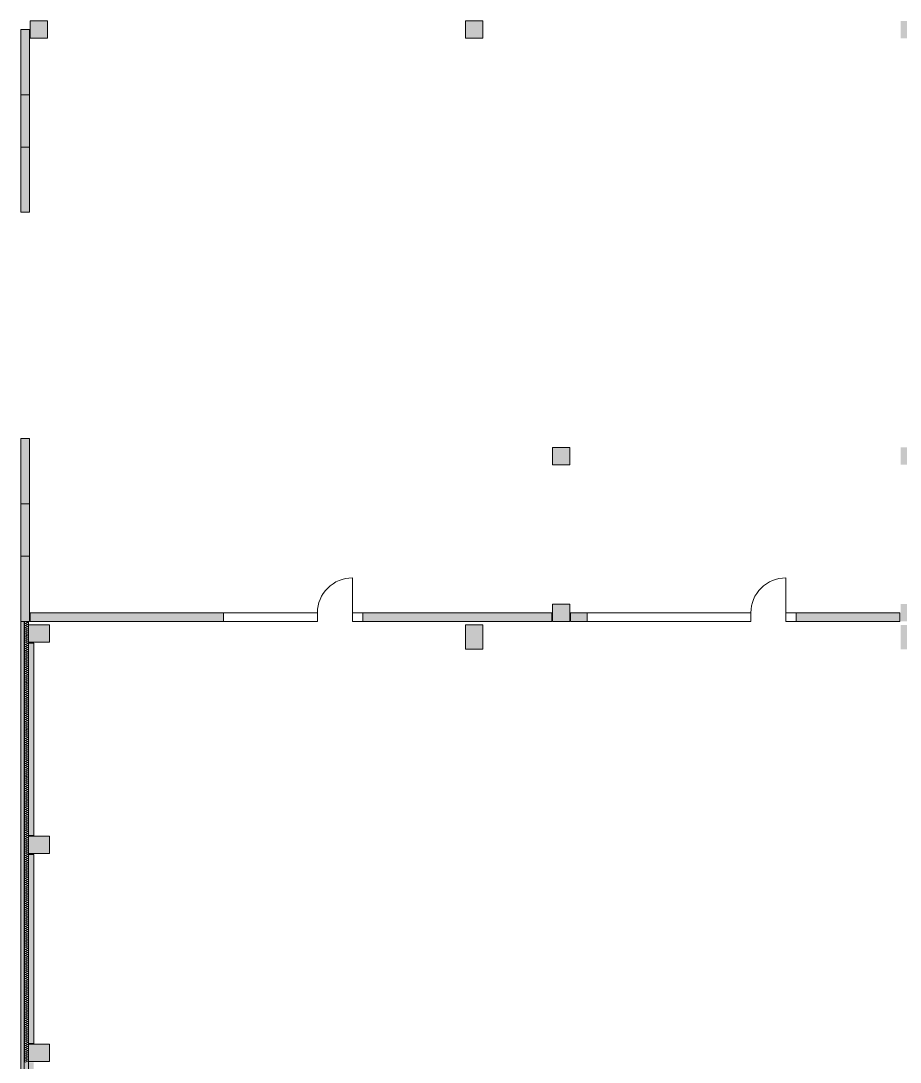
# Model space of a CAD drawing. Header units: inches. Extents: x -139469 to 69789, y -72919 to 35471.
# Drawn here: x -139469 to -114209, y 5561 to 35471 of the extents above; entities that cross this region are included whole.
import ezdxf

# ---------------------------------------------------------------- set-up
doc = ezdxf.new("R2010")
doc.units = ezdxf.units.IN
doc.header["$LTSCALE"] = 525
doc.header["$MEASUREMENT"] = 0
doc.linetypes.add('AUSGEZOGEN', pattern=[0])
doc.linetypes.add('Volllinie', pattern=[0])
doc.layers.add('Grundebene', color=7, linetype='Continuous')

msp = doc.modelspace()

# ---------------------------------------------------------------- hatches: boundary and pattern name
at = {"layer": 'Grundebene', "true_color": 0x000000, "transparency": 33554687}
h = msp.add_hatch(color=18, dxfattribs=at)
h.paths.add_polyline_path([(48801, 34971), (48301, 34971), (48301, 35471), (48801, 35471)], flags=0)
h.paths.add_polyline_path([(45801, 23221), (46301, 23221), (46301, 22721), (45801, 22721)], flags=0)
h.paths.add_polyline_path([(36301, 35471), (36301, 34971), (35801, 34971), (35801, 35471)], flags=0)
h.paths.add_polyline_path([(61301, 34971), (60801, 34971), (60801, 35471), (61301, 35471)], flags=0)
h.paths.add_polyline_path([(35801, 23221), (36301, 23221), (36301, 22721), (35801, 22721)], flags=0)
h.paths.add_polyline_path([(68571, 23171), (68171, 23171), (68171, 22771), (68571, 22771)], flags=0)
h.paths.add_polyline_path([(23801, 35471), (23801, 34971), (23301, 34971), (23301, 35471)], flags=0)
h.paths.add_polyline_path([(69121, 18071), (68721, 18071), (68721, 17671), (69121, 17671)], flags=0)
h.paths.add_polyline_path([(23301, 23221), (23801, 23221), (23801, 22721), (23301, 22721)], flags=0)
h.paths.add_polyline_path([(11301, 35471), (11301, 34971), (10801, 34971), (10801, 35471)], flags=0)
h.paths.add_polyline_path([(-1199, 35471), (-1199, 34971), (-1699, 34971), (-1699, 35471)], flags=0)
h.paths.add_polyline_path([(-13699, 35471), (-13699, 34971), (-14199, 34971), (-14199, 35471)], flags=0)
h.paths.add_polyline_path([(-26199, 35471), (-26199, 34971), (-26699, 34971), (-26699, 35471)], flags=0)
h.paths.add_polyline_path([(-38699, 35471), (-38699, 34971), (-39199, 34971), (-39199, 35471)], flags=0)
h.paths.add_polyline_path([(-51199, 35471), (-51199, 34971), (-51699, 34971), (-51699, 35471)], flags=0)
h.paths.add_polyline_path([(-63699, 35471), (-63699, 34971), (-64199, 34971), (-64199, 35471)], flags=0)
h.paths.add_polyline_path([(-76199, 35471), (-76199, 34971), (-76699, 34971), (-76699, 35471)], flags=0)
h.paths.add_polyline_path([(-88699, 35471), (-88699, 34971), (-89199, 34971), (-89199, 35471)], flags=0)
h.paths.add_polyline_path([(-101199, 35471), (-101199, 34971), (-101699, 34971), (-101699, 35471)], flags=0)
h.paths.add_polyline_path([(-101699, 23221), (-101199, 23221), (-101199, 22721), (-101699, 22721)], flags=0)
h.paths.add_polyline_path([(-113699, 35471), (-113699, 34971), (-114199, 34971), (-114199, 35471)], flags=0)
h.paths.add_polyline_path([(-114199, 23221), (-113699, 23221), (-113699, 22721), (-114199, 22721)], flags=0)
h.paths.add_polyline_path([(-124199, 23221), (-123699, 23221), (-123699, 22721), (-124199, 22721)], flags=0)
h.paths.add_polyline_path([(-126199, 35471), (-126199, 34971), (-126699, 34971), (-126699, 35471)], flags=0)
h.paths.add_polyline_path([(-138699, 35471), (-138699, 34971), (-139199, 34971), (-139199, 35471)], flags=0)
for points in [[(-139219, 33346), (-139219, 35221), (-139469, 35221), (-139469, 33346)], [(-139469, 33346), (-139469, 31846), (-139219, 31846), (-139219, 33346)], [(-139219, 29971), (-139219, 31846), (-139469, 31846), (-139469, 29971)], [(-139469, 21596), (-139469, 23471), (-139219, 23471), (-139219, 21596), (-139219, 20096), (-139469, 20096)], [(-139469, 20096), (-139469, 18221), (-139249, 18221), (-139219, 18221), (-139219, 20096)], [(-133649, 18221), (-139199, 18221), (-139199, 18471), (-133649, 18471)], [(-139469, 18221), (-139469, -42469), (-139249, -42469), (-139249, -41689), (-139249, -36229), (-139249, -36209), (-139249, -35709), (-139249, -35689), (-139249, -30259), (-139249, -30239), (-139249, -29739), (-139249, -29719), (-139249, -24289), (-139249, -24269), (-139249, -23769), (-139249, -23749), (-139249, -18319), (-139249, -18299), (-139249, -17799), (-139249, -17779), (-139249, -12349), (-139249, -12329), (-139249, -11829), (-139249, -11809), (-139249, -6379), (-139249, -6359), (-139249, -5859), (-139249, -5839), (-139249, -409), (-139249, -389), (-139249, 111), (-139249, 131), (-139249, 5561), (-139249, 5581), (-139249, 6081), (-139249, 6101), (-139249, 11531), (-139249, 11551), (-139249, 12051), (-139249, 12071), (-139249, 17601), (-139249, 18221)], [(-138649, 17621), (-139249, 17621), (-139249, 18121), (-138649, 18121)], [(-139099, -41689), (-139099, -36229), (-139249, -36229), (-139249, -36209), (-138649, -36209), (-138649, -35709), (-139249, -35709), (-139249, -35689), (-139099, -35689), (-139099, -30259), (-139249, -30259), (-139249, -30239), (-138649, -30239), (-138649, -29739), (-139249, -29739), (-139249, -29719), (-139099, -29719), (-139099, -24289), (-139249, -24289), (-139249, -24269), (-138649, -24269), (-138649, -23769), (-139249, -23769), (-139249, -23749), (-139099, -23749), (-139099, -18319), (-139249, -18319), (-139249, -18299), (-138649, -18299), (-138649, -17799), (-139249, -17799), (-139249, -17779), (-139099, -17779), (-139099, -12349), (-139249, -12349), (-139249, -12329), (-138649, -12329), (-138649, -11829), (-139249, -11829), (-139249, -11809), (-139099, -11809), (-139099, -6379), (-139249, -6379), (-139249, -6359), (-138649, -6359), (-138649, -5859), (-139249, -5859), (-139249, -5839), (-139099, -5839), (-139099, -409), (-139249, -409), (-139249, -389), (-138649, -389), (-138649, 111), (-139249, 111), (-139249, 131), (-139099, 131), (-139099, 5561), (-139249, 5561), (-139249, 5581), (-138649, 5581), (-138649, 6081), (-139249, 6081), (-139249, 6101), (-139099, 6101), (-139099, 11531), (-139249, 11531), (-139249, 12071), (-139099, 12071), (-139099, 17601), (-139249, 17601), (-139249, 12071), (-139249, 11531), (-139249, 6101), (-139249, 6081), (-139249, 5581), (-139249, 5561), (-139249, 131), (-139249, 111), (-139249, -389), (-139249, -409), (-139249, -5839), (-139249, -5859), (-139249, -6359), (-139249, -6379), (-139249, -11809), (-139249, -11829), (-139249, -12329), (-139249, -12349), (-139249, -17779), (-139249, -17799), (-139249, -18299), (-139249, -18319), (-139249, -23749), (-139249, -23769), (-139249, -24269), (-139249, -24289), (-139249, -29719), (-139249, -29739), (-139249, -30239), (-139249, -30259), (-139249, -35689), (-139249, -35709), (-139249, -36209), (-139249, -36229), (-139249, -41689)], [(-138649, 11551), (-139249, 11551), (-139249, 12051), (-138649, 12051)]]:
    msp.add_hatch(color=18, dxfattribs=at).paths.add_polyline_path(points, flags=0)
h = msp.add_hatch(color=18, dxfattribs=at)
h.paths.add_polyline_path([(-124199, 18721), (-123699, 18721), (-123699, 18221), (-124199, 18221)], flags=0)
h.paths.add_polyline_path([(-123679, 18471), (-123199, 18471), (-123199, 18221), (-123679, 18221)], flags=0)
h.paths.add_polyline_path([(-124219, 18471), (-124219, 18221), (-129649, 18221), (-129649, 18471)], flags=0)
h.paths.add_polyline_path([(-117199, 18471), (-114219, 18471), (-114219, 18221), (-117199, 18221)], flags=0)
h.paths.add_polyline_path([(-114199, 18721), (-113699, 18721), (-113699, 18221), (-114199, 18221)], flags=0)
h.paths.add_polyline_path([(-113679, 18221), (-113679, 18471), (-110699, 18471), (-110699, 18221)], flags=0)
h = msp.add_hatch(color=18, dxfattribs=at)
h.paths.add_polyline_path([(-126199, 18121), (-126199, 17421), (-126699, 17421), (-126699, 18121)], flags=0)
h.paths.add_polyline_path([(-113699, 17421), (-114199, 17421), (-114199, 18121), (-113699, 18121)], flags=0)
h.paths.add_polyline_path([(-101199, 17421), (-101699, 17421), (-101699, 18121), (-101199, 18121)], flags=0)
h.paths.add_polyline_path([(-88699, 17421), (-89199, 17421), (-89199, 18121), (-88699, 18121)], flags=0)
h.paths.add_polyline_path([(-76199, 17421), (-76699, 17421), (-76699, 18121), (-76199, 18121)], flags=0)
h.paths.add_polyline_path([(-63699, 17421), (-64199, 17421), (-64199, 18121), (-63699, 18121)], flags=0)
h.paths.add_polyline_path([(-51199, 17421), (-51699, 17421), (-51699, 18121), (-51199, 18121)], flags=0)
h.paths.add_polyline_path([(-38699, 17421), (-39199, 17421), (-39199, 18121), (-38699, 18121)], flags=0)
h.paths.add_polyline_path([(-26199, 17421), (-26699, 17421), (-26699, 18121), (-26199, 18121)], flags=0)
h.paths.add_polyline_path([(-13699, 17421), (-14199, 17421), (-14199, 18121), (-13699, 18121)], flags=0)

# ---------------------------------------------------------------- linework, layer by layer
at = {"layer": 'Grundebene', "color": 18, "linetype": 'AUSGEZOGEN', "lineweight": 13, "true_color": 0x000000}
for p, q in [((-139199, 35471), (-138699, 35471)), ((-139199, 34971), (-139199, 35471)), ((-138699, 35471), (-138699, 34971)), ((-126699, 35471), (-126199, 35471)), ((-126699, 34971), (-126699, 35471)), ((-126199, 35471), (-126199, 34971)), ((-139219, 35221), (-139469, 35221)), ((-139469, 35221), (-139469, 33346)), ((-139219, 33346), (-139219, 35221)), ((-138699, 34971), (-139199, 34971)), ((-126199, 34971), (-126699, 34971)), ((-139219, 33346), (-139469, 33346)), ((-139469, 33346), (-139469, 31846)), ((-139219, 33346), (-139219, 31846)), ((-139219, 31846), (-139469, 31846)), ((-139469, 31846), (-139469, 29971)), ((-139219, 29971), (-139219, 31846)), ((-139469, 29971), (-139219, 29971)), ((-139219, 23471), (-139469, 23471)), ((-139469, 23471), (-139469, 21596)), ((-139219, 21596), (-139219, 23471)), ((-124199, 23221), (-123699, 23221)), ((-124199, 22721), (-124199, 23221)), ((-123699, 23221), (-123699, 22721)), ((-123699, 22721), (-124199, 22721)), ((-139219, 21596), (-139469, 21596)), ((-139469, 21596), (-139469, 20096)), ((-139219, 21596), (-139219, 20096)), ((-139219, 20096), (-139469, 20096)), ((-139469, 20096), (-139469, 18221)), ((-139219, 18221), (-139219, 20096)), ((-129945, 18471), (-129945, 19471)), ((-117495, 18471), (-117495, 19471)), ((-124199, 18721), (-123699, 18721)), ((-124199, 18221), (-124199, 18721)), ((-123699, 18721), (-123699, 18221)), ((-139199, 18221), (-139199, 18471)), ((-139199, 18471), (-133649, 18471)), ((-133649, 18471), (-133649, 18221)), ((-133649, 18471), (-130949, 18471)), ((-129945, 18471), (-129649, 18471)), ((-129649, 18471), (-129649, 18221)), ((-129649, 18471), (-124219, 18471)), ((-124219, 18471), (-124219, 18221)), ((-123679, 18471), (-123199, 18471)), ((-123679, 18221), (-123679, 18471)), ((-123199, 18471), (-123199, 18221)), ((-123199, 18471), (-118499, 18471)), ((-117495, 18471), (-117199, 18471)), ((-117199, 18471), (-114219, 18471)), ((-117199, 18221), (-117199, 18471)), ((-114219, 18471), (-114219, 18221)), ((-139469, 18221), (-139219, 18221)), ((-139249, 18221), (-139469, 18221)), ((-139469, 18221), (-139469, -25084)), ((-139369, 18221), (-139369, -25084)), ((-139279, 18192), (-139339, 18221)), ((-139339, 18162), (-139279, 18191)), ((-139279, 18132), (-139339, 18161)), ((-139339, 18102), (-139279, 18131)), ((-139279, 18072), (-139339, 18101)), ((-139339, 18042), (-139279, 18071)), ((-139279, 18012), (-139339, 18041)), ((-139339, 17982), (-139279, 18011)), ((-139279, 17952), (-139339, 17981)), ((-139339, 17922), (-139279, 17951)), ((-139249, -25084), (-139249, 18221)), ((-139249, 18121), (-138649, 18121)), ((-139249, 17621), (-139249, 18121)), ((-133649, 18221), (-139199, 18221)), ((-138649, 18121), (-138649, 17621)), ((-133649, 18221), (-130949, 18221)), ((-129945, 18221), (-129649, 18221)), ((-124219, 18221), (-129649, 18221)), ((-126699, 18121), (-126199, 18121)), ((-126699, 17421), (-126699, 18121)), ((-126199, 18121), (-126199, 17421)), ((-123699, 18221), (-124199, 18221)), ((-123199, 18221), (-123679, 18221)), ((-123199, 18221), (-118499, 18221)), ((-117495, 18221), (-117199, 18221)), ((-114219, 18221), (-117199, 18221)), ((-139279, 17892), (-139339, 17921)), ((-139339, 17862), (-139279, 17891)), ((-139279, 17832), (-139339, 17861)), ((-139339, 17802), (-139279, 17831)), ((-139279, 17772), (-139339, 17801)), ((-139339, 17742), (-139279, 17771)), ((-139279, 17712), (-139339, 17741)), ((-139339, 17682), (-139279, 17711)), ((-139279, 17652), (-139339, 17681)), ((-139339, 17622), (-139279, 17651)), ((-139279, 17592), (-139339, 17621)), ((-139339, 17562), (-139279, 17591)), ((-139279, 17532), (-139339, 17561)), ((-139339, 17502), (-139279, 17531)), ((-139279, 17472), (-139339, 17501)), ((-139339, 17442), (-139279, 17471)), ((-139279, 17412), (-139339, 17441)), ((-139339, 17382), (-139279, 17411)), ((-139279, 17352), (-139339, 17381)), ((-139339, 17322), (-139279, 17351)), ((-138649, 17621), (-139249, 17621)), ((-139249, 17601), (-139099, 17601)), ((-139249, 12071), (-139249, 17601)), ((-139099, 17601), (-139099, 12071)), ((-126199, 17421), (-126699, 17421)), ((-139279, 17292), (-139339, 17321)), ((-139339, 17262), (-139279, 17291)), ((-139279, 17232), (-139339, 17261)), ((-139339, 17202), (-139279, 17231)), ((-139279, 17172), (-139339, 17201)), ((-139339, 17142), (-139279, 17171)), ((-139279, 17112), (-139339, 17141)), ((-139339, 17082), (-139279, 17111)), ((-139279, 17052), (-139339, 17081)), ((-139339, 17022), (-139279, 17051)), ((-139279, 16992), (-139339, 17021)), ((-139339, 16962), (-139279, 16991)), ((-139279, 16932), (-139339, 16961)), ((-139339, 16902), (-139279, 16931)), ((-139279, 16872), (-139339, 16901)), ((-139339, 16842), (-139279, 16871)), ((-139279, 16812), (-139339, 16841)), ((-139339, 16782), (-139279, 16811)), ((-139279, 16752), (-139339, 16781)), ((-139339, 16722), (-139279, 16751)), ((-139279, 16692), (-139339, 16721)), ((-139339, 16662), (-139279, 16691)), ((-139279, 16632), (-139339, 16661)), ((-139339, 16602), (-139279, 16631)), ((-139279, 16572), (-139339, 16601)), ((-139339, 16542), (-139279, 16571)), ((-139279, 16512), (-139339, 16541)), ((-139339, 16482), (-139279, 16511)), ((-139279, 16452), (-139339, 16481)), ((-139339, 16422), (-139279, 16451)), ((-139279, 16392), (-139339, 16421)), ((-139339, 16362), (-139279, 16391)), ((-139279, 16332), (-139339, 16361)), ((-139339, 16302), (-139279, 16331)), ((-139279, 16272), (-139339, 16301)), ((-139339, 16242), (-139279, 16271)), ((-139279, 16212), (-139339, 16241)), ((-139339, 16182), (-139279, 16211)), ((-139279, 16152), (-139339, 16181)), ((-139339, 16122), (-139279, 16151)), ((-139279, 16092), (-139339, 16121)), ((-139339, 16062), (-139279, 16091)), ((-139279, 16032), (-139339, 16061)), ((-139339, 16002), (-139279, 16031)), ((-139279, 15972), (-139339, 16001)), ((-139339, 15942), (-139279, 15971)), ((-139279, 15912), (-139339, 15941)), ((-139339, 15882), (-139279, 15911)), ((-139279, 15852), (-139339, 15881)), ((-139339, 15822), (-139279, 15851)), ((-139279, 15792), (-139339, 15821)), ((-139339, 15762), (-139279, 15791)), ((-139279, 15732), (-139339, 15761)), ((-139339, 15702), (-139279, 15731)), ((-139279, 15672), (-139339, 15701)), ((-139339, 15642), (-139279, 15671)), ((-139279, 15612), (-139339, 15641)), ((-139339, 15582), (-139279, 15611)), ((-139279, 15552), (-139339, 15581)), ((-139339, 15522), (-139279, 15551)), ((-139279, 15492), (-139339, 15521)), ((-139339, 15462), (-139279, 15491)), ((-139279, 15432), (-139339, 15461)), ((-139339, 15402), (-139279, 15431)), ((-139279, 15372), (-139339, 15401)), ((-139339, 15342), (-139279, 15371)), ((-139279, 15312), (-139339, 15341)), ((-139339, 15282), (-139279, 15311)), ((-139279, 15252), (-139339, 15281)), ((-139339, 15222), (-139279, 15251)), ((-139279, 15192), (-139339, 15221)), ((-139339, 15162), (-139279, 15191)), ((-139279, 15132), (-139339, 15161)), ((-139339, 15102), (-139279, 15131)), ((-139279, 15072), (-139339, 15101)), ((-139339, 15042), (-139279, 15071)), ((-139279, 15012), (-139339, 15041)), ((-139339, 14982), (-139279, 15011)), ((-139279, 14952), (-139339, 14981)), ((-139339, 14922), (-139279, 14951)), ((-139279, 14892), (-139339, 14921)), ((-139339, 14862), (-139279, 14891)), ((-139279, 14832), (-139339, 14861)), ((-139339, 14802), (-139279, 14831)), ((-139279, 14772), (-139339, 14801)), ((-139339, 14742), (-139279, 14771)), ((-139279, 14712), (-139339, 14741)), ((-139339, 14682), (-139279, 14711)), ((-139279, 14652), (-139339, 14681)), ((-139339, 14622), (-139279, 14651)), ((-139279, 14592), (-139339, 14621)), ((-139339, 14562), (-139279, 14591)), ((-139279, 14532), (-139339, 14561)), ((-139339, 14502), (-139279, 14531)), ((-139279, 14472), (-139339, 14501)), ((-139339, 14442), (-139279, 14471)), ((-139279, 14412), (-139339, 14441)), ((-139339, 14382), (-139279, 14411)), ((-139279, 14352), (-139339, 14381)), ((-139339, 14322), (-139279, 14351)), ((-139279, 14292), (-139339, 14321)), ((-139339, 14262), (-139279, 14291)), ((-139279, 14232), (-139339, 14261)), ((-139339, 14202), (-139279, 14231)), ((-139279, 14172), (-139339, 14201)), ((-139339, 14142), (-139279, 14171)), ((-139279, 14112), (-139339, 14141)), ((-139339, 14082), (-139279, 14111)), ((-139279, 14052), (-139339, 14081)), ((-139339, 14022), (-139279, 14051)), ((-139279, 13992), (-139339, 14021)), ((-139339, 13962), (-139279, 13991)), ((-139279, 13932), (-139339, 13961)), ((-139339, 13902), (-139279, 13931)), ((-139279, 13872), (-139339, 13901)), ((-139339, 13842), (-139279, 13871)), ((-139279, 13812), (-139339, 13841)), ((-139339, 13782), (-139279, 13811)), ((-139279, 13752), (-139339, 13781)), ((-139339, 13722), (-139279, 13751)), ((-139279, 13692), (-139339, 13721)), ((-139339, 13662), (-139279, 13691)), ((-139279, 13632), (-139339, 13661)), ((-139339, 13602), (-139279, 13631)), ((-139279, 13572), (-139339, 13601)), ((-139339, 13542), (-139279, 13571)), ((-139279, 13512), (-139339, 13541)), ((-139339, 13482), (-139279, 13511)), ((-139279, 13452), (-139339, 13481)), ((-139339, 13422), (-139279, 13451)), ((-139279, 13392), (-139339, 13421)), ((-139339, 13362), (-139279, 13391)), ((-139279, 13332), (-139339, 13361)), ((-139339, 13302), (-139279, 13331)), ((-139279, 13272), (-139339, 13301)), ((-139339, 13242), (-139279, 13271)), ((-139279, 13212), (-139339, 13241)), ((-139339, 13182), (-139279, 13211)), ((-139279, 13152), (-139339, 13181)), ((-139339, 13122), (-139279, 13151)), ((-139279, 13092), (-139339, 13121)), ((-139339, 13062), (-139279, 13091)), ((-139279, 13032), (-139339, 13061)), ((-139339, 13002), (-139279, 13031)), ((-139279, 12972), (-139339, 13001)), ((-139339, 12942), (-139279, 12971)), ((-139279, 12912), (-139339, 12941)), ((-139339, 12882), (-139279, 12911)), ((-139279, 12852), (-139339, 12881)), ((-139339, 12822), (-139279, 12851)), ((-139279, 12792), (-139339, 12821)), ((-139339, 12762), (-139279, 12791)), ((-139279, 12732), (-139339, 12761)), ((-139339, 12702), (-139279, 12731)), ((-139279, 12672), (-139339, 12701)), ((-139339, 12642), (-139279, 12671)), ((-139279, 12612), (-139339, 12641)), ((-139339, 12582), (-139279, 12611)), ((-139279, 12552), (-139339, 12581)), ((-139339, 12522), (-139279, 12551)), ((-139279, 12492), (-139339, 12521)), ((-139339, 12462), (-139279, 12491)), ((-139279, 12432), (-139339, 12461)), ((-139339, 12402), (-139279, 12431)), ((-139279, 12372), (-139339, 12401)), ((-139339, 12342), (-139279, 12371)), ((-139279, 12312), (-139339, 12341)), ((-139339, 12282), (-139279, 12311)), ((-139279, 12252), (-139339, 12281)), ((-139339, 12222), (-139279, 12251)), ((-139279, 12192), (-139339, 12221)), ((-139339, 12162), (-139279, 12191)), ((-139279, 12132), (-139339, 12161)), ((-139339, 12102), (-139279, 12131)), ((-139279, 12072), (-139339, 12101)), ((-139339, 12042), (-139279, 12071)), ((-139279, 12012), (-139339, 12041)), ((-139339, 11982), (-139279, 12011)), ((-139279, 11952), (-139339, 11981)), ((-139099, 12071), (-139249, 12071)), ((-139249, 12051), (-138649, 12051)), ((-139249, 11551), (-139249, 12051)), ((-138649, 12051), (-138649, 11551)), ((-139339, 11922), (-139279, 11951)), ((-139279, 11892), (-139339, 11921)), ((-139339, 11862), (-139279, 11891)), ((-139279, 11832), (-139339, 11861)), ((-139339, 11802), (-139279, 11831)), ((-139279, 11772), (-139339, 11801)), ((-139339, 11742), (-139279, 11771)), ((-139279, 11712), (-139339, 11741)), ((-139339, 11682), (-139279, 11711)), ((-139279, 11652), (-139339, 11681)), ((-139339, 11622), (-139279, 11651)), ((-139279, 11592), (-139339, 11621)), ((-139339, 11562), (-139279, 11591)), ((-139279, 11532), (-139339, 11561)), ((-139339, 11502), (-139279, 11531)), ((-139279, 11472), (-139339, 11501)), ((-139339, 11442), (-139279, 11471)), ((-139279, 11412), (-139339, 11441)), ((-139339, 11382), (-139279, 11411)), ((-139279, 11352), (-139339, 11381)), ((-138649, 11551), (-139249, 11551)), ((-139249, 11531), (-139099, 11531)), ((-139249, 6101), (-139249, 11531)), ((-139099, 11531), (-139099, 6101)), ((-139339, 11322), (-139279, 11351)), ((-139279, 11292), (-139339, 11321)), ((-139339, 11262), (-139279, 11291)), ((-139279, 11232), (-139339, 11261)), ((-139339, 11202), (-139279, 11231)), ((-139279, 11172), (-139339, 11201)), ((-139339, 11142), (-139279, 11171)), ((-139279, 11112), (-139339, 11141)), ((-139339, 11082), (-139279, 11111)), ((-139279, 11052), (-139339, 11081)), ((-139339, 11022), (-139279, 11051)), ((-139279, 10992), (-139339, 11021)), ((-139339, 10962), (-139279, 10991)), ((-139279, 10932), (-139339, 10961)), ((-139339, 10902), (-139279, 10931)), ((-139279, 10872), (-139339, 10901)), ((-139339, 10842), (-139279, 10871)), ((-139279, 10812), (-139339, 10841)), ((-139339, 10782), (-139279, 10811)), ((-139279, 10752), (-139339, 10781)), ((-139339, 10722), (-139279, 10751)), ((-139279, 10692), (-139339, 10721)), ((-139339, 10662), (-139279, 10691)), ((-139279, 10632), (-139339, 10661)), ((-139339, 10602), (-139279, 10631)), ((-139279, 10572), (-139339, 10601)), ((-139339, 10542), (-139279, 10571)), ((-139279, 10512), (-139339, 10541)), ((-139339, 10482), (-139279, 10511)), ((-139279, 10452), (-139339, 10481)), ((-139339, 10422), (-139279, 10451)), ((-139279, 10392), (-139339, 10421)), ((-139339, 10362), (-139279, 10391)), ((-139279, 10332), (-139339, 10361)), ((-139339, 10302), (-139279, 10331)), ((-139279, 10272), (-139339, 10301)), ((-139339, 10242), (-139279, 10271)), ((-139279, 10212), (-139339, 10241)), ((-139339, 10182), (-139279, 10211)), ((-139279, 10152), (-139339, 10181)), ((-139339, 10122), (-139279, 10151)), ((-139279, 10092), (-139339, 10121)), ((-139339, 10062), (-139279, 10091)), ((-139279, 10032), (-139339, 10061)), ((-139339, 10002), (-139279, 10031)), ((-139279, 9972), (-139339, 10001)), ((-139339, 9942), (-139279, 9971)), ((-139279, 9912), (-139339, 9941)), ((-139339, 9882), (-139279, 9911)), ((-139279, 9852), (-139339, 9881)), ((-139339, 9822), (-139279, 9851)), ((-139279, 9792), (-139339, 9821)), ((-139339, 9762), (-139279, 9791)), ((-139279, 9732), (-139339, 9761)), ((-139339, 9702), (-139279, 9731)), ((-139279, 9672), (-139339, 9701)), ((-139339, 9642), (-139279, 9671)), ((-139279, 9612), (-139339, 9641)), ((-139339, 9582), (-139279, 9611)), ((-139279, 9552), (-139339, 9581)), ((-139339, 9522), (-139279, 9551)), ((-139279, 9492), (-139339, 9521)), ((-139339, 9462), (-139279, 9491)), ((-139279, 9432), (-139339, 9461)), ((-139339, 9402), (-139279, 9431)), ((-139279, 9372), (-139339, 9401)), ((-139339, 9342), (-139279, 9371)), ((-139279, 9312), (-139339, 9341)), ((-139339, 9282), (-139279, 9311)), ((-139279, 9252), (-139339, 9281)), ((-139339, 9222), (-139279, 9251)), ((-139279, 9192), (-139339, 9221)), ((-139339, 9162), (-139279, 9191)), ((-139279, 9132), (-139339, 9161)), ((-139339, 9102), (-139279, 9131)), ((-139279, 9072), (-139339, 9101)), ((-139339, 9042), (-139279, 9071)), ((-139279, 9012), (-139339, 9041)), ((-139339, 8982), (-139279, 9011)), ((-139279, 8952), (-139339, 8981)), ((-139339, 8922), (-139279, 8951)), ((-139279, 8892), (-139339, 8921)), ((-139339, 8862), (-139279, 8891)), ((-139279, 8832), (-139339, 8861)), ((-139339, 8802), (-139279, 8831)), ((-139279, 8772), (-139339, 8801)), ((-139339, 8742), (-139279, 8771)), ((-139279, 8712), (-139339, 8741)), ((-139339, 8682), (-139279, 8711)), ((-139279, 8652), (-139339, 8681)), ((-139339, 8622), (-139279, 8651)), ((-139279, 8592), (-139339, 8621)), ((-139339, 8562), (-139279, 8591)), ((-139279, 8532), (-139339, 8561)), ((-139339, 8502), (-139279, 8531)), ((-139279, 8472), (-139339, 8501)), ((-139339, 8442), (-139279, 8471)), ((-139279, 8412), (-139339, 8441)), ((-139339, 8382), (-139279, 8411)), ((-139279, 8352), (-139339, 8381)), ((-139339, 8322), (-139279, 8351)), ((-139279, 8292), (-139339, 8321)), ((-139339, 8262), (-139279, 8291)), ((-139279, 8232), (-139339, 8261)), ((-139339, 8202), (-139279, 8231)), ((-139279, 8172), (-139339, 8201)), ((-139339, 8142), (-139279, 8171)), ((-139279, 8112), (-139339, 8141)), ((-139339, 8082), (-139279, 8111)), ((-139279, 8052), (-139339, 8081)), ((-139339, 8022), (-139279, 8051)), ((-139279, 7992), (-139339, 8021)), ((-139339, 7962), (-139279, 7991)), ((-139279, 7932), (-139339, 7961)), ((-139339, 7902), (-139279, 7931)), ((-139279, 7872), (-139339, 7901)), ((-139339, 7842), (-139279, 7871)), ((-139279, 7812), (-139339, 7841)), ((-139339, 7782), (-139279, 7811)), ((-139279, 7752), (-139339, 7781)), ((-139339, 7722), (-139279, 7751)), ((-139279, 7692), (-139339, 7721)), ((-139339, 7662), (-139279, 7691)), ((-139279, 7632), (-139339, 7661)), ((-139339, 7602), (-139279, 7631)), ((-139279, 7572), (-139339, 7601)), ((-139339, 7542), (-139279, 7571)), ((-139279, 7512), (-139339, 7541)), ((-139339, 7482), (-139279, 7511)), ((-139279, 7452), (-139339, 7481)), ((-139339, 7422), (-139279, 7451)), ((-139279, 7392), (-139339, 7421)), ((-139339, 7362), (-139279, 7391)), ((-139279, 7332), (-139339, 7361)), ((-139339, 7302), (-139279, 7331)), ((-139279, 7272), (-139339, 7301)), ((-139339, 7242), (-139279, 7271)), ((-139279, 7212), (-139339, 7241)), ((-139339, 7182), (-139279, 7211)), ((-139279, 7152), (-139339, 7181)), ((-139339, 7122), (-139279, 7151)), ((-139279, 7092), (-139339, 7121)), ((-139339, 7062), (-139279, 7091)), ((-139279, 7032), (-139339, 7061)), ((-139339, 7002), (-139279, 7031)), ((-139279, 6972), (-139339, 7001)), ((-139339, 6942), (-139279, 6971)), ((-139279, 6912), (-139339, 6941)), ((-139339, 6882), (-139279, 6911)), ((-139279, 6852), (-139339, 6881)), ((-139339, 6822), (-139279, 6851)), ((-139279, 6792), (-139339, 6821)), ((-139339, 6762), (-139279, 6791)), ((-139279, 6732), (-139339, 6761)), ((-139339, 6702), (-139279, 6731)), ((-139279, 6672), (-139339, 6701)), ((-139339, 6642), (-139279, 6671)), ((-139279, 6612), (-139339, 6641)), ((-139339, 6582), (-139279, 6611)), ((-139279, 6552), (-139339, 6581)), ((-139339, 6522), (-139279, 6551)), ((-139279, 6492), (-139339, 6521)), ((-139339, 6462), (-139279, 6491)), ((-139279, 6432), (-139339, 6461)), ((-139339, 6402), (-139279, 6431)), ((-139279, 6372), (-139339, 6401)), ((-139339, 6342), (-139279, 6371)), ((-139279, 6312), (-139339, 6341)), ((-139339, 6282), (-139279, 6311)), ((-139279, 6252), (-139339, 6281)), ((-139339, 6222), (-139279, 6251)), ((-139279, 6192), (-139339, 6221)), ((-139339, 6162), (-139279, 6191)), ((-139279, 6132), (-139339, 6161)), ((-139339, 6102), (-139279, 6131)), ((-139279, 6072), (-139339, 6101)), ((-139339, 6042), (-139279, 6071)), ((-139279, 6012), (-139339, 6041)), ((-139339, 5982), (-139279, 6011)), ((-139099, 6101), (-139249, 6101)), ((-139249, 6081), (-138649, 6081)), ((-139249, 5581), (-139249, 6081)), ((-138649, 6081), (-138649, 5581)), ((-139279, 5952), (-139339, 5981)), ((-139339, 5922), (-139279, 5951)), ((-139279, 5892), (-139339, 5921)), ((-139339, 5862), (-139279, 5891)), ((-139279, 5832), (-139339, 5861)), ((-139339, 5802), (-139279, 5831)), ((-139279, 5772), (-139339, 5801)), ((-139339, 5742), (-139279, 5771)), ((-139279, 5712), (-139339, 5741)), ((-139339, 5682), (-139279, 5711)), ((-139279, 5652), (-139339, 5681)), ((-139339, 5622), (-139279, 5651)), ((-139279, 5592), (-139339, 5621)), ((-139339, 5562), (-139279, 5591)), ((-138649, 5581), (-139249, 5581))]:
    msp.add_line(p, q, dxfattribs=at)
at = {"layer": 'Grundebene', "color": 18, "linetype": 'Volllinie', "lineweight": 9, "true_color": 0x000000}
for p, q in [((-130949, 18221), (-130949, 18471)), ((-129945, 18221), (-129945, 18471)), ((-118499, 18221), (-118499, 18471)), ((-117495, 18221), (-117495, 18471))]:
    msp.add_line(p, q, dxfattribs=at)
at = {"layer": 'Grundebene', "color": 18, "linetype": 'AUSGEZOGEN', "lineweight": 13, "true_color": 0x000000}
for centre, radius, start, end in [((-129949, 18471), 1000, 89.7596, 180), ((-117499, 18471), 1000, 89.7596, 180), ((-139339, 18191), 29.4, 90, 270), ((-139339, 18131), 29.4, 90, 270), ((-139339, 18071), 29.4, 90, 270), ((-139339, 18011), 29.4, 90, 270), ((-139339, 17951), 29.4, 90, 270), ((-139279, 18221), 29.4, 270, 0), ((-139279, 18161), 29.4, 360, 90), ((-139279, 18161), 29.4, 270, 0), ((-139279, 18101), 29.4, 360, 90), ((-139279, 18101), 29.4, 270, 0), ((-139279, 18041), 29.4, 360, 90), ((-139279, 18041), 29.4, 270, 0), ((-139279, 17981), 29.4, 360, 90), ((-139279, 17981), 29.4, 270, 360), ((-139279, 17921), 29.4, 360, 90), ((-139339, 17891), 29.4, 90, 270), ((-139339, 17831), 29.4, 90, 270), ((-139339, 17771), 29.4, 90, 270), ((-139339, 17711), 29.4, 90, 270), ((-139339, 17651), 29.4, 90, 270), ((-139279, 17921), 29.4, 270, 0), ((-139279, 17861), 29.4, 360, 90), ((-139279, 17861), 29.4, 270, 0), ((-139279, 17801), 29.4, 360, 90), ((-139279, 17801), 29.4, 270, 360), ((-139279, 17741), 29.4, 360, 90), ((-139279, 17741), 29.4, 270, 0), ((-139279, 17681), 29.4, 360, 90), ((-139279, 17681), 29.4, 270, 0), ((-139279, 17621), 29.4, 360, 90), ((-139339, 17591), 29.4, 90, 270), ((-139339, 17531), 29.4, 90, 270), ((-139339, 17471), 29.4, 90, 270), ((-139339, 17411), 29.4, 90, 270), ((-139339, 17351), 29.4, 90, 270), ((-139279, 17621), 29.4, 270, 0), ((-139279, 17561), 29.4, 360, 90), ((-139279, 17561), 29.4, 270, 0), ((-139279, 17501), 29.4, 360, 90), ((-139279, 17501), 29.4, 270, 360), ((-139279, 17441), 29.4, 360, 90), ((-139279, 17441), 29.4, 270, 0), ((-139279, 17381), 29.4, 360, 90), ((-139279, 17381), 29.4, 270, 0), ((-139279, 17321), 29.4, 360, 90), ((-139339, 17291), 29.4, 90, 270), ((-139339, 17231), 29.4, 90, 270), ((-139339, 17171), 29.4, 90, 270), ((-139339, 17111), 29.4, 90, 270), ((-139339, 17051), 29.4, 90, 270), ((-139279, 17321), 29.4, 270, 0), ((-139279, 17261), 29.4, 360, 90), ((-139279, 17261), 29.4, 270, 0), ((-139279, 17201), 29.4, 360, 90), ((-139279, 17201), 29.4, 270, 360), ((-139279, 17141), 29.4, 360, 90), ((-139279, 17141), 29.4, 270, 0), ((-139279, 17081), 29.4, 360, 90), ((-139279, 17081), 29.4, 270, 0), ((-139279, 17021), 29.4, 360, 90), ((-139339, 16991), 29.4, 90, 270), ((-139339, 16931), 29.4, 90, 270), ((-139339, 16871), 29.4, 90, 270), ((-139339, 16811), 29.4, 90, 270), ((-139339, 16751), 29.4, 90, 270), ((-139279, 17021), 29.4, 270, 360), ((-139279, 16961), 29.4, 360, 90), ((-139279, 16961), 29.4, 270, 0), ((-139279, 16901), 29.4, 360, 90), ((-139279, 16901), 29.4, 270, 0), ((-139279, 16841), 29.4, 360, 90), ((-139279, 16841), 29.4, 270, 0), ((-139279, 16781), 29.4, 360, 90), ((-139279, 16781), 29.4, 270, 0), ((-139279, 16721), 29.4, 360, 90), ((-139339, 16691), 29.4, 90, 270), ((-139339, 16631), 29.4, 90, 270), ((-139339, 16571), 29.4, 90, 270), ((-139339, 16511), 29.4, 90, 270), ((-139339, 16451), 29.4, 90, 270), ((-139279, 16721), 29.4, 270, 360), ((-139279, 16661), 29.4, 360, 90), ((-139279, 16661), 29.4, 270, 0), ((-139279, 16601), 29.4, 360, 90), ((-139279, 16601), 29.4, 270, 0), ((-139279, 16541), 29.4, 360, 90), ((-139279, 16541), 29.4, 270, 0), ((-139279, 16481), 29.4, 360, 90), ((-139279, 16481), 29.4, 270, 0), ((-139279, 16421), 29.4, 360, 90), ((-139339, 16391), 29.4, 90, 270), ((-139339, 16331), 29.4, 90, 270), ((-139339, 16271), 29.4, 90, 270), ((-139339, 16211), 29.4, 90, 270), ((-139339, 16151), 29.4, 90, 270), ((-139279, 16421), 29.4, 270, 0), ((-139279, 16361), 29.4, 360, 90), ((-139279, 16361), 29.4, 270, 0), ((-139279, 16301), 29.4, 360, 90), ((-139279, 16301), 29.4, 270, 0), ((-139279, 16241), 29.4, 360, 90), ((-139279, 16241), 29.4, 270, 0), ((-139279, 16181), 29.4, 360, 90), ((-139279, 16181), 29.4, 270, 0), ((-139339, 16091), 29.4, 90, 270), ((-139339, 16031), 29.4, 90, 270), ((-139339, 15971), 29.4, 90, 270), ((-139339, 15911), 29.4, 90, 270), ((-139339, 15851), 29.4, 90, 270), ((-139279, 16121), 29.4, 360, 90), ((-139279, 16121), 29.4, 270, 0), ((-139279, 16061), 29.4, 360, 90), ((-139279, 16061), 29.4, 270, 0), ((-139279, 16001), 29.4, 360, 90), ((-139279, 16001), 29.4, 270, 0), ((-139279, 15941), 29.4, 360, 90), ((-139279, 15941), 29.4, 270, 0), ((-139279, 15881), 29.4, 360, 90), ((-139279, 15881), 29.4, 270, 0), ((-139339, 15791), 29.4, 90, 270), ((-139339, 15731), 29.4, 90, 270), ((-139339, 15671), 29.4, 90, 270), ((-139339, 15611), 29.4, 90, 270), ((-139339, 15551), 29.4, 90, 270), ((-139279, 15821), 29.4, 360, 90), ((-139279, 15821), 29.4, 270, 0), ((-139279, 15761), 29.4, 360, 90), ((-139279, 15761), 29.4, 270, 0), ((-139279, 15701), 29.4, 360, 90), ((-139279, 15701), 29.4, 270, 0), ((-139279, 15641), 29.4, 360, 90), ((-139279, 15641), 29.4, 270, 0), ((-139279, 15581), 29.4, 360, 90), ((-139279, 15581), 29.4, 270, 0), ((-139339, 15491), 29.4, 90, 270), ((-139339, 15431), 29.4, 90, 270), ((-139339, 15371), 29.4, 90, 270), ((-139339, 15311), 29.4, 90, 270), ((-139339, 15251), 29.4, 90, 270), ((-139279, 15521), 29.4, 360, 90), ((-139279, 15521), 29.4, 270, 0), ((-139279, 15461), 29.4, 360, 90), ((-139279, 15461), 29.4, 270, 0), ((-139279, 15401), 29.4, 360, 90), ((-139279, 15401), 29.4, 270, 0), ((-139279, 15341), 29.4, 360, 90), ((-139279, 15341), 29.4, 270, 0), ((-139279, 15281), 29.4, 360, 90), ((-139279, 15281), 29.4, 270, 0), ((-139339, 15191), 29.4, 90, 270), ((-139339, 15131), 29.4, 90, 270), ((-139339, 15071), 29.4, 90, 270), ((-139339, 15011), 29.4, 90, 270), ((-139339, 14951), 29.4, 90, 270), ((-139279, 15221), 29.4, 360, 90), ((-139279, 15221), 29.4, 270, 0), ((-139279, 15161), 29.4, 360, 90), ((-139279, 15161), 29.4, 270, 0), ((-139279, 15101), 29.4, 360, 90), ((-139279, 15101), 29.4, 270, 0), ((-139279, 15041), 29.4, 360, 90), ((-139279, 15041), 29.4, 270, 0), ((-139279, 14981), 29.4, 360, 90), ((-139279, 14981), 29.4, 270, 0), ((-139339, 14891), 29.4, 90, 270), ((-139339, 14831), 29.4, 90, 270), ((-139339, 14771), 29.4, 90, 270), ((-139339, 14711), 29.4, 90, 270), ((-139339, 14651), 29.4, 90, 270), ((-139279, 14921), 29.4, 360, 90), ((-139279, 14921), 29.4, 270, 0), ((-139279, 14861), 29.4, 360, 90), ((-139279, 14861), 29.4, 270, 0), ((-139279, 14801), 29.4, 360, 90), ((-139279, 14801), 29.4, 270, 0), ((-139279, 14741), 29.4, 360, 90), ((-139279, 14741), 29.4, 270, 0), ((-139279, 14681), 29.4, 360, 90), ((-139279, 14681), 29.4, 270, 0), ((-139339, 14591), 29.4, 90, 270), ((-139339, 14531), 29.4, 90, 270), ((-139339, 14471), 29.4, 90, 270), ((-139339, 14411), 29.4, 90, 270), ((-139339, 14351), 29.4, 90, 270), ((-139279, 14621), 29.4, 360, 90), ((-139279, 14621), 29.4, 270, 0), ((-139279, 14561), 29.4, 360, 90), ((-139279, 14561), 29.4, 270, 0), ((-139279, 14501), 29.4, 360, 90), ((-139279, 14501), 29.4, 270, 0), ((-139279, 14441), 29.4, 360, 90), ((-139279, 14441), 29.4, 270, 0), ((-139279, 14381), 29.4, 360, 90), ((-139279, 14381), 29.4, 270, 0), ((-139339, 14291), 29.4, 90, 270), ((-139339, 14231), 29.4, 90, 270), ((-139339, 14171), 29.4, 90, 270), ((-139339, 14111), 29.4, 90, 270), ((-139339, 14051), 29.4, 90, 270), ((-139279, 14321), 29.4, 360, 90), ((-139279, 14321), 29.4, 270, 0), ((-139279, 14261), 29.4, 360, 90), ((-139279, 14261), 29.4, 270, 0), ((-139279, 14201), 29.4, 360, 90), ((-139279, 14201), 29.4, 270, 0), ((-139279, 14141), 29.4, 360, 90), ((-139279, 14141), 29.4, 270, 0), ((-139279, 14081), 29.4, 360, 90), ((-139279, 14081), 29.4, 270, 0), ((-139339, 13991), 29.4, 90, 270), ((-139339, 13931), 29.4, 90, 270), ((-139339, 13871), 29.4, 90, 270), ((-139339, 13811), 29.4, 90, 270), ((-139339, 13751), 29.4, 90, 270), ((-139279, 14021), 29.4, 360, 90), ((-139279, 14021), 29.4, 270, 0), ((-139279, 13961), 29.4, 360, 90), ((-139279, 13961), 29.4, 270, 0), ((-139279, 13901), 29.4, 360, 90), ((-139279, 13901), 29.4, 270, 0), ((-139279, 13841), 29.4, 360, 90), ((-139279, 13841), 29.4, 270, 0), ((-139279, 13781), 29.4, 360, 90), ((-139279, 13781), 29.4, 270, 0), ((-139339, 13691), 29.4, 90, 270), ((-139339, 13631), 29.4, 90, 270), ((-139339, 13571), 29.4, 90, 270), ((-139339, 13511), 29.4, 90, 270), ((-139339, 13451), 29.4, 90, 270), ((-139279, 13721), 29.4, 360, 90), ((-139279, 13721), 29.4, 270, 0), ((-139279, 13661), 29.4, 360, 90), ((-139279, 13661), 29.4, 270, 0), ((-139279, 13601), 29.4, 360, 90), ((-139279, 13601), 29.4, 270, 0), ((-139279, 13541), 29.4, 360, 90), ((-139279, 13541), 29.4, 270, 0), ((-139279, 13481), 29.4, 360, 90), ((-139279, 13481), 29.4, 270, 0), ((-139339, 13391), 29.4, 90, 270), ((-139339, 13331), 29.4, 90, 270), ((-139339, 13271), 29.4, 90, 270), ((-139339, 13211), 29.4, 90, 270), ((-139339, 13151), 29.4, 90, 270), ((-139279, 13421), 29.4, 360, 90), ((-139279, 13421), 29.4, 270, 0), ((-139279, 13361), 29.4, 360, 90), ((-139279, 13361), 29.4, 270, 0), ((-139279, 13301), 29.4, 360, 90), ((-139279, 13301), 29.4, 270, 0), ((-139279, 13241), 29.4, 360, 90), ((-139279, 13241), 29.4, 270, 0), ((-139279, 13181), 29.4, 360, 90), ((-139279, 13181), 29.4, 270, 0), ((-139339, 13091), 29.4, 90, 270), ((-139339, 13031), 29.4, 90, 270), ((-139339, 12971), 29.4, 90, 270), ((-139339, 12911), 29.4, 90, 270), ((-139339, 12851), 29.4, 90, 270), ((-139279, 13121), 29.4, 360, 90), ((-139279, 13121), 29.4, 270, 0), ((-139279, 13061), 29.4, 360, 90), ((-139279, 13061), 29.4, 270, 0), ((-139279, 13001), 29.4, 360, 90), ((-139279, 13001), 29.4, 270, 0), ((-139279, 12941), 29.4, 360, 90), ((-139279, 12941), 29.4, 270, 0), ((-139279, 12881), 29.4, 360, 90), ((-139279, 12881), 29.4, 270, 0), ((-139339, 12791), 29.4, 90, 270), ((-139339, 12731), 29.4, 90, 270), ((-139339, 12671), 29.4, 90, 270), ((-139339, 12611), 29.4, 90, 270), ((-139339, 12551), 29.4, 90, 270), ((-139279, 12821), 29.4, 360, 90), ((-139279, 12821), 29.4, 270, 0), ((-139279, 12761), 29.4, 360, 90), ((-139279, 12761), 29.4, 270, 0), ((-139279, 12701), 29.4, 360, 90), ((-139279, 12701), 29.4, 270, 0), ((-139279, 12641), 29.4, 360, 90), ((-139279, 12641), 29.4, 270, 0), ((-139279, 12581), 29.4, 360, 90), ((-139279, 12581), 29.4, 270, 0), ((-139339, 12491), 29.4, 90, 270), ((-139339, 12431), 29.4, 90, 270), ((-139339, 12371), 29.4, 90, 270), ((-139339, 12311), 29.4, 90, 270), ((-139339, 12251), 29.4, 90, 270), ((-139279, 12521), 29.4, 360, 90), ((-139279, 12521), 29.4, 270, 0), ((-139279, 12461), 29.4, 360, 90), ((-139279, 12461), 29.4, 270, 0), ((-139279, 12401), 29.4, 360, 90), ((-139279, 12401), 29.4, 270, 0), ((-139279, 12341), 29.4, 360, 90), ((-139279, 12341), 29.4, 270, 0), ((-139279, 12281), 29.4, 360, 90), ((-139279, 12281), 29.4, 270, 0), ((-139339, 12191), 29.4, 90, 270), ((-139339, 12131), 29.4, 90, 270), ((-139339, 12071), 29.4, 90, 270), ((-139339, 12011), 29.4, 90, 270), ((-139339, 11951), 29.4, 90, 270), ((-139279, 12221), 29.4, 360, 90), ((-139279, 12221), 29.4, 270, 0), ((-139279, 12161), 29.4, 360, 90), ((-139279, 12161), 29.4, 270, 0), ((-139279, 12101), 29.4, 360, 90), ((-139279, 12101), 29.4, 270, 0), ((-139279, 12041), 29.4, 360, 90), ((-139279, 12041), 29.4, 270, 0), ((-139279, 11981), 29.4, 360, 90), ((-139279, 11981), 29.4, 270, 0), ((-139339, 11891), 29.4, 90, 270), ((-139339, 11831), 29.4, 90, 270), ((-139339, 11771), 29.4, 90, 270), ((-139339, 11711), 29.4, 90, 270), ((-139339, 11651), 29.4, 90, 270), ((-139279, 11921), 29.4, 360, 90), ((-139279, 11921), 29.4, 270, 0), ((-139279, 11861), 29.4, 360, 90), ((-139279, 11861), 29.4, 270, 0), ((-139279, 11801), 29.4, 360, 90), ((-139279, 11801), 29.4, 270, 0), ((-139279, 11741), 29.4, 360, 90), ((-139279, 11741), 29.4, 270, 0), ((-139279, 11681), 29.4, 360, 90), ((-139279, 11681), 29.4, 270, 0), ((-139339, 11591), 29.4, 90, 270), ((-139339, 11531), 29.4, 90, 270), ((-139339, 11471), 29.4, 90, 270), ((-139339, 11411), 29.4, 90, 270), ((-139339, 11351), 29.4, 90, 270), ((-139279, 11621), 29.4, 360, 90), ((-139279, 11621), 29.4, 270, 0), ((-139279, 11561), 29.4, 360, 90), ((-139279, 11561), 29.4, 270, 0), ((-139279, 11501), 29.4, 360, 90), ((-139279, 11501), 29.4, 270, 0), ((-139279, 11441), 29.4, 360, 90), ((-139279, 11441), 29.4, 270, 0), ((-139279, 11381), 29.4, 360, 90), ((-139279, 11381), 29.4, 270, 0), ((-139339, 11291), 29.4, 90, 270), ((-139339, 11231), 29.4, 90, 270), ((-139339, 11171), 29.4, 90, 270), ((-139339, 11111), 29.4, 90, 270), ((-139339, 11051), 29.4, 90, 270), ((-139279, 11321), 29.4, 360, 90), ((-139279, 11321), 29.4, 270, 0), ((-139279, 11261), 29.4, 360, 90), ((-139279, 11261), 29.4, 270, 0), ((-139279, 11201), 29.4, 360, 90), ((-139279, 11201), 29.4, 270, 0), ((-139279, 11141), 29.4, 360, 90), ((-139279, 11141), 29.4, 270, 0), ((-139279, 11081), 29.4, 360, 90), ((-139279, 11081), 29.4, 270, 0), ((-139339, 10991), 29.4, 90, 270), ((-139339, 10931), 29.4, 90, 270), ((-139339, 10871), 29.4, 90, 270), ((-139339, 10811), 29.4, 90, 270), ((-139339, 10751), 29.4, 90, 270), ((-139279, 11021), 29.4, 360, 90), ((-139279, 11021), 29.4, 270, 0), ((-139279, 10961), 29.4, 360, 90), ((-139279, 10961), 29.4, 270, 0), ((-139279, 10901), 29.4, 360, 90), ((-139279, 10901), 29.4, 270, 0), ((-139279, 10841), 29.4, 360, 90), ((-139279, 10841), 29.4, 270, 0), ((-139279, 10781), 29.4, 360, 90), ((-139279, 10781), 29.4, 270, 0), ((-139339, 10691), 29.4, 90, 270), ((-139339, 10631), 29.4, 90, 270), ((-139339, 10571), 29.4, 90, 270), ((-139339, 10511), 29.4, 90, 270), ((-139339, 10451), 29.4, 90, 270), ((-139279, 10721), 29.4, 360, 90), ((-139279, 10721), 29.4, 270, 0), ((-139279, 10661), 29.4, 360, 90), ((-139279, 10661), 29.4, 270, 0), ((-139279, 10601), 29.4, 360, 90), ((-139279, 10601), 29.4, 270, 0), ((-139279, 10541), 29.4, 360, 90), ((-139279, 10541), 29.4, 270, 0), ((-139279, 10481), 29.4, 360, 90), ((-139279, 10481), 29.4, 270, 0), ((-139339, 10391), 29.4, 90, 270), ((-139339, 10331), 29.4, 90, 270), ((-139339, 10271), 29.4, 90, 270), ((-139339, 10211), 29.4, 90, 270), ((-139339, 10151), 29.4, 90, 270), ((-139279, 10421), 29.4, 360, 90), ((-139279, 10421), 29.4, 270, 0), ((-139279, 10361), 29.4, 360, 90), ((-139279, 10361), 29.4, 270, 0), ((-139279, 10301), 29.4, 360, 90), ((-139279, 10301), 29.4, 270, 0), ((-139279, 10241), 29.4, 360, 90), ((-139279, 10241), 29.4, 270, 0), ((-139279, 10181), 29.4, 360, 90), ((-139279, 10181), 29.4, 270, 0), ((-139339, 10091), 29.4, 90, 270), ((-139339, 10031), 29.4, 90, 270), ((-139339, 9971), 29.4, 90, 270), ((-139339, 9911), 29.4, 90, 270), ((-139339, 9851), 29.4, 90, 270), ((-139279, 10121), 29.4, 360, 90), ((-139279, 10121), 29.4, 270, 0), ((-139279, 10061), 29.4, 360, 90), ((-139279, 10061), 29.4, 270, 0), ((-139279, 10001), 29.4, 360, 90), ((-139279, 10001), 29.4, 270, 0), ((-139279, 9941), 29.4, 360, 90), ((-139279, 9941), 29.4, 270, 0), ((-139279, 9881), 29.4, 360, 90), ((-139279, 9881), 29.4, 270, 0), ((-139339, 9791), 29.4, 90, 270), ((-139339, 9731), 29.4, 90, 270), ((-139339, 9671), 29.4, 90, 270), ((-139339, 9611), 29.4, 90, 270), ((-139339, 9551), 29.4, 90, 270), ((-139279, 9821), 29.4, 360, 90), ((-139279, 9821), 29.4, 270, 0), ((-139279, 9761), 29.4, 360, 90), ((-139279, 9761), 29.4, 270, 0), ((-139279, 9701), 29.4, 360, 90), ((-139279, 9701), 29.4, 270, 0), ((-139279, 9641), 29.4, 360, 90), ((-139279, 9641), 29.4, 270, 0), ((-139279, 9581), 29.4, 360, 90), ((-139279, 9581), 29.4, 270, 0), ((-139339, 9491), 29.4, 90, 270), ((-139339, 9431), 29.4, 90, 270), ((-139339, 9371), 29.4, 90, 270), ((-139339, 9311), 29.4, 90, 270), ((-139339, 9251), 29.4, 90, 270), ((-139279, 9521), 29.4, 360, 90), ((-139279, 9521), 29.4, 270, 0), ((-139279, 9461), 29.4, 360, 90), ((-139279, 9461), 29.4, 270, 0), ((-139279, 9401), 29.4, 360, 90), ((-139279, 9401), 29.4, 270, 0), ((-139279, 9341), 29.4, 360, 90), ((-139279, 9341), 29.4, 270, 0), ((-139279, 9281), 29.4, 360, 90), ((-139279, 9281), 29.4, 270, 0), ((-139339, 9191), 29.4, 90, 270), ((-139339, 9131), 29.4, 90, 270), ((-139339, 9071), 29.4, 90, 270), ((-139339, 9011), 29.4, 90, 270), ((-139339, 8951), 29.4, 90, 270), ((-139279, 9221), 29.4, 360, 90), ((-139279, 9221), 29.4, 270, 0), ((-139279, 9161), 29.4, 360, 90), ((-139279, 9161), 29.4, 270, 0), ((-139279, 9101), 29.4, 360, 90), ((-139279, 9101), 29.4, 270, 0), ((-139279, 9041), 29.4, 360, 90), ((-139279, 9041), 29.4, 270, 0), ((-139279, 8981), 29.4, 360, 90), ((-139279, 8981), 29.4, 270, 0), ((-139339, 8891), 29.4, 90, 270), ((-139339, 8831), 29.4, 90, 270), ((-139339, 8771), 29.4, 90, 270), ((-139339, 8711), 29.4, 90, 270), ((-139339, 8651), 29.4, 90, 270), ((-139279, 8921), 29.4, 360, 90), ((-139279, 8921), 29.4, 270, 0), ((-139279, 8861), 29.4, 360, 90), ((-139279, 8861), 29.4, 270, 0), ((-139279, 8801), 29.4, 360, 90), ((-139279, 8801), 29.4, 270, 0), ((-139279, 8741), 29.4, 360, 90), ((-139279, 8741), 29.4, 270, 0), ((-139279, 8681), 29.4, 360, 90), ((-139279, 8681), 29.4, 270, 0), ((-139339, 8591), 29.4, 90, 270), ((-139339, 8531), 29.4, 90, 270), ((-139339, 8471), 29.4, 90, 270), ((-139339, 8411), 29.4, 90, 270), ((-139339, 8351), 29.4, 90, 270), ((-139279, 8621), 29.4, 360, 90), ((-139279, 8621), 29.4, 270, 0), ((-139279, 8561), 29.4, 360, 90), ((-139279, 8561), 29.4, 270, 0), ((-139279, 8501), 29.4, 360, 90), ((-139279, 8501), 29.4, 270, 0), ((-139279, 8441), 29.4, 360, 90), ((-139279, 8441), 29.4, 270, 0), ((-139279, 8381), 29.4, 360, 90), ((-139279, 8381), 29.4, 270, 0), ((-139339, 8291), 29.4, 90, 270), ((-139339, 8231), 29.4, 90, 270), ((-139339, 8171), 29.4, 90, 270), ((-139339, 8111), 29.4, 90, 270), ((-139339, 8051), 29.4, 90, 270), ((-139279, 8321), 29.4, 360, 90), ((-139279, 8321), 29.4, 270, 0), ((-139279, 8261), 29.4, 360, 90), ((-139279, 8261), 29.4, 270, 0), ((-139279, 8201), 29.4, 360, 90), ((-139279, 8201), 29.4, 270, 0), ((-139279, 8141), 29.4, 360, 90), ((-139279, 8141), 29.4, 270, 0), ((-139279, 8081), 29.4, 360, 90), ((-139279, 8081), 29.4, 270, 0), ((-139339, 7991), 29.4, 90, 270), ((-139339, 7931), 29.4, 90, 270), ((-139339, 7871), 29.4, 90, 270), ((-139339, 7811), 29.4, 90, 270), ((-139339, 7751), 29.4, 90, 270), ((-139279, 8021), 29.4, 360, 90), ((-139279, 8021), 29.4, 270, 0), ((-139279, 7961), 29.4, 360, 90), ((-139279, 7961), 29.4, 270, 0), ((-139279, 7901), 29.4, 360, 90), ((-139279, 7901), 29.4, 270, 0), ((-139279, 7841), 29.4, 360, 90), ((-139279, 7841), 29.4, 270, 0), ((-139279, 7781), 29.4, 360, 90), ((-139279, 7781), 29.4, 270, 0), ((-139339, 7691), 29.4, 90, 270), ((-139339, 7631), 29.4, 90, 270), ((-139339, 7571), 29.4, 90, 270), ((-139339, 7511), 29.4, 90, 270), ((-139339, 7451), 29.4, 90, 270), ((-139279, 7721), 29.4, 360, 90), ((-139279, 7721), 29.4, 270, 0), ((-139279, 7661), 29.4, 360, 90), ((-139279, 7661), 29.4, 270, 0), ((-139279, 7601), 29.4, 360, 90), ((-139279, 7601), 29.4, 270, 0), ((-139279, 7541), 29.4, 360, 90), ((-139279, 7541), 29.4, 270, 0), ((-139279, 7481), 29.4, 360, 90), ((-139279, 7481), 29.4, 270, 0), ((-139339, 7391), 29.4, 90, 270), ((-139339, 7331), 29.4, 90, 270), ((-139339, 7271), 29.4, 90, 270), ((-139339, 7211), 29.4, 90, 270), ((-139339, 7151), 29.4, 90, 270), ((-139279, 7421), 29.4, 360, 90), ((-139279, 7421), 29.4, 270, 0), ((-139279, 7361), 29.4, 360, 90), ((-139279, 7361), 29.4, 270, 0), ((-139279, 7301), 29.4, 360, 90), ((-139279, 7301), 29.4, 270, 0), ((-139279, 7241), 29.4, 360, 90), ((-139279, 7241), 29.4, 270, 0), ((-139279, 7181), 29.4, 360, 90), ((-139279, 7181), 29.4, 270, 0), ((-139339, 7091), 29.4, 90, 270), ((-139339, 7031), 29.4, 90, 270), ((-139339, 6971), 29.4, 90, 270), ((-139339, 6911), 29.4, 90, 270), ((-139339, 6851), 29.4, 90, 270), ((-139279, 7121), 29.4, 360, 90), ((-139279, 7121), 29.4, 270, 0), ((-139279, 7061), 29.4, 360, 90), ((-139279, 7061), 29.4, 270, 0), ((-139279, 7001), 29.4, 360, 90), ((-139279, 7001), 29.4, 270, 0), ((-139279, 6941), 29.4, 360, 90), ((-139279, 6941), 29.4, 270, 0), ((-139279, 6881), 29.4, 360, 90), ((-139279, 6881), 29.4, 270, 0), ((-139339, 6791), 29.4, 90, 270), ((-139339, 6731), 29.4, 90, 270), ((-139339, 6671), 29.4, 90, 270), ((-139339, 6611), 29.4, 90, 270), ((-139339, 6551), 29.4, 90, 270), ((-139279, 6821), 29.4, 360, 90), ((-139279, 6821), 29.4, 270, 0), ((-139279, 6761), 29.4, 360, 90), ((-139279, 6761), 29.4, 270, 0), ((-139279, 6701), 29.4, 360, 90), ((-139279, 6701), 29.4, 270, 0), ((-139279, 6641), 29.4, 360, 90), ((-139279, 6641), 29.4, 270, 0), ((-139279, 6581), 29.4, 360, 90), ((-139279, 6581), 29.4, 270, 0), ((-139339, 6491), 29.4, 90, 270), ((-139339, 6431), 29.4, 90, 270), ((-139339, 6371), 29.4, 90, 270), ((-139339, 6311), 29.4, 90, 270), ((-139279, 6521), 29.4, 360, 90), ((-139279, 6521), 29.4, 270, 0), ((-139279, 6461), 29.4, 360, 90), ((-139279, 6461), 29.4, 270, 0), ((-139279, 6401), 29.4, 360, 90), ((-139279, 6401), 29.4, 270, 0), ((-139279, 6341), 29.4, 360, 90), ((-139279, 6341), 29.4, 270, 0), ((-139279, 6281), 29.4, 360, 90), ((-139279, 6281), 29.4, 270, 0), ((-139339, 6251), 29.4, 90, 270), ((-139339, 6191), 29.4, 90, 270), ((-139339, 6131), 29.4, 90, 270), ((-139339, 6071), 29.4, 90, 270), ((-139339, 6011), 29.4, 90, 270), ((-139279, 6221), 29.4, 360, 90), ((-139279, 6221), 29.4, 270, 0), ((-139279, 6161), 29.4, 360, 90), ((-139279, 6161), 29.4, 270, 0), ((-139279, 6101), 29.4, 360, 90), ((-139279, 6101), 29.4, 270, 0), ((-139279, 6041), 29.4, 360, 90), ((-139279, 6041), 29.4, 270, 0), ((-139279, 5981), 29.4, 360, 90), ((-139339, 5951), 29.4, 90, 270), ((-139339, 5891), 29.4, 90, 270), ((-139339, 5831), 29.4, 90, 270), ((-139339, 5771), 29.4, 90, 270), ((-139339, 5711), 29.4, 90, 270), ((-139279, 5981), 29.4, 270, 0), ((-139279, 5921), 29.4, 360, 90), ((-139279, 5921), 29.4, 270, 0), ((-139279, 5861), 29.4, 360, 90), ((-139279, 5861), 29.4, 270, 0), ((-139279, 5801), 29.4, 360, 90), ((-139279, 5801), 29.4, 270, 0), ((-139279, 5741), 29.4, 360, 90), ((-139279, 5741), 29.4, 270, 0), ((-139279, 5681), 29.4, 360, 90), ((-139339, 5651), 29.4, 90, 270), ((-139339, 5591), 29.4, 90, 270), ((-139279, 5681), 29.4, 270, 0), ((-139279, 5621), 29.4, 360, 90), ((-139279, 5621), 29.4, 270, 0), ((-139279, 5561), 29.4, 360, 90)]:
    msp.add_arc(centre, radius, start, end, dxfattribs=at)

doc.saveas('drawing.dxf')
